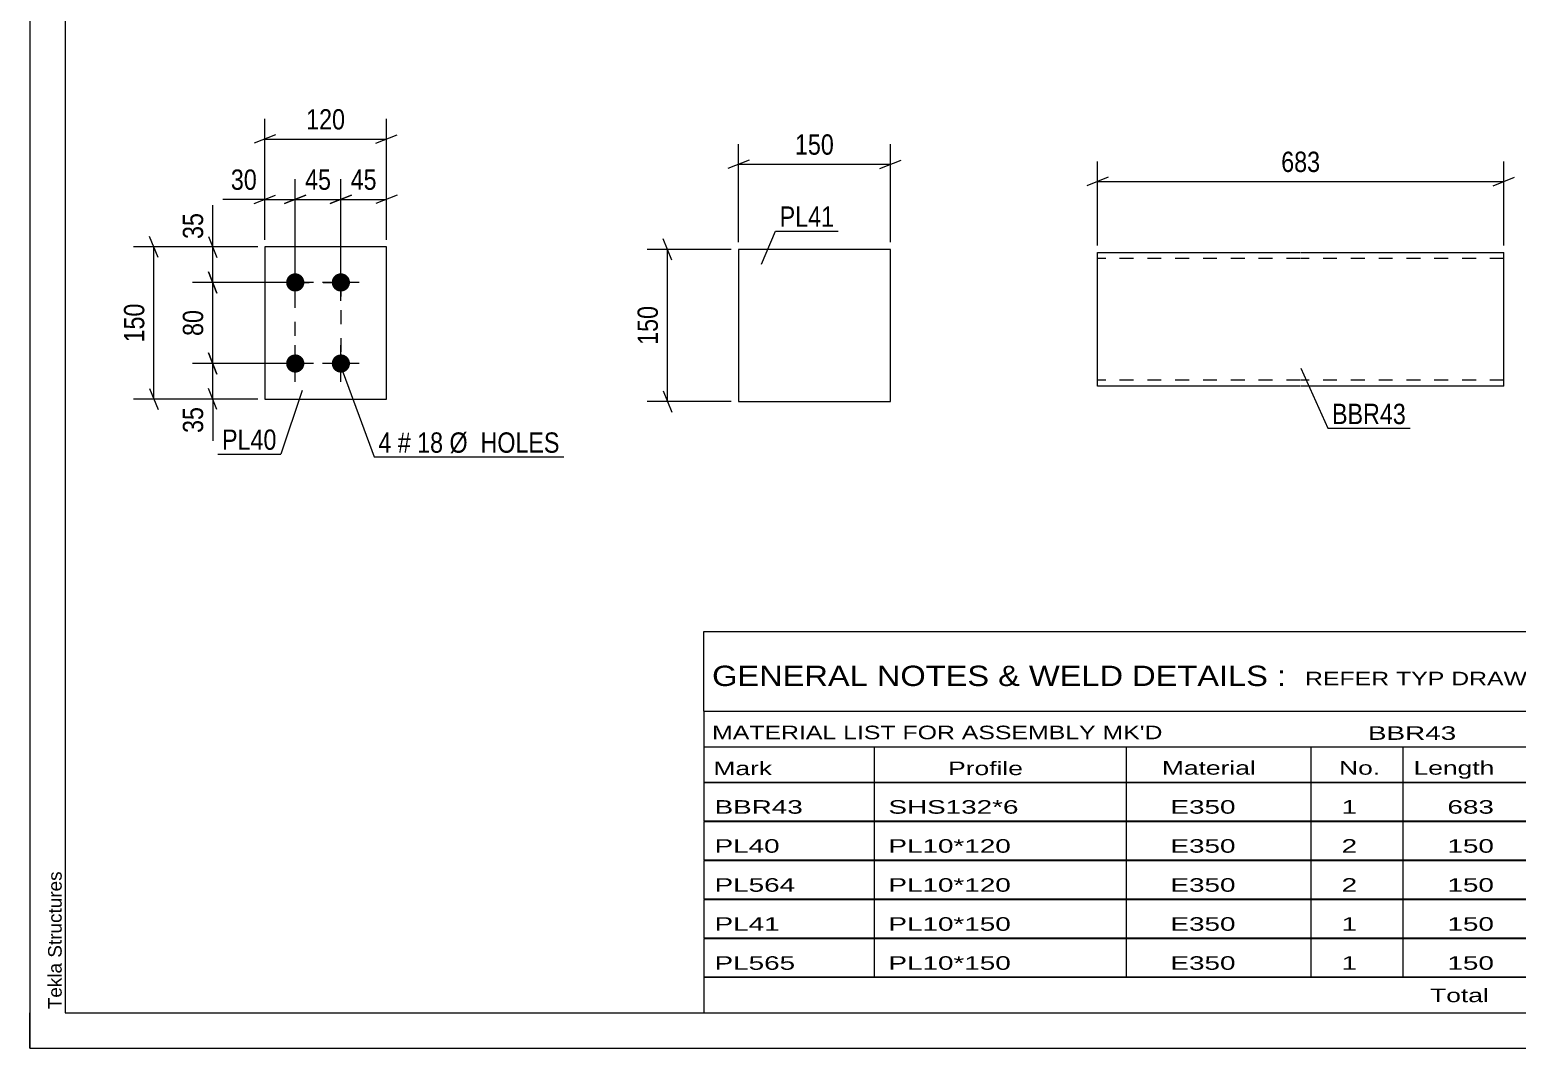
# Model space of a CAD drawing. Header units: millimetres. Extents: x 0 to 420, y 0 to 297.
# Drawn here: x 0 to 209.6, y 0 to 143.6 of the extents above; entities that cross this region are included whole.
import ezdxf

# ---------------------------------------------------------------- set-up
doc = ezdxf.new("R2010")
doc.units = ezdxf.units.MM
doc.linetypes.add('DXK_LINE_DOT2', pattern=[3.9198, 1.9599, -1.9599])
doc.styles.add('Arial', font='ARIAL.TTF', dxfattribs={"height": 0.2})
doc.styles.add('Arial Narrow', font='ARIALN.TTF', dxfattribs={"height": 0.2})

# ---------------------------------------------------------------- blocks, each defined once
blk = doc.blocks.new('Unknown-585636761-1129')
at = {"color": 5, "linetype": 'Continuous'}
for p, q in [((0, 297), (0, 0)), ((5, 292), (5, 5)), ((0, 0), (0, 5)), ((5, 5), (415, 5)), ((0, 0), (420, 0))]:
    blk.add_line(p, q, dxfattribs=at)
at = {"color": 174, "linetype": 'Continuous', "style": 'Arial'}
blk.add_text('Tekla Structures', height=1.9102, rotation=90, dxfattribs=at).set_placement((4.5, 5.5))
blk = doc.blocks.new('Part-585636761-1452 - 1436')
at = {"color": 2, "linetype": 'Continuous'}
for p, q in [((50.27, 112.94), (33.12, 112.94)), ((33.12, 112.94), (33.12, 91.51)), ((50.27, 91.51), (50.27, 112.94)), ((33.12, 91.51), (50.27, 91.51))]:
    blk.add_line(p, q, dxfattribs=at)
blk = doc.blocks.new('Bolt-585636761-1485 - 1436')
at = {"linetype": 'Continuous'}
for points in [[(37.41, 106.66, -1), (37.41, 109.23, -1)], [(43.84, 106.66, -1), (43.84, 109.23, -1)], [(37.41, 95.23, -1), (37.41, 97.8, -1)], [(43.84, 95.23, -1), (43.84, 97.8, -1)]]:
    blk.add_hatch(color=1, dxfattribs=at).paths.add_polyline_path(points)
at = {"color": 1, "linetype": 'Continuous'}
for p, q in [((37.41, 105.37), (37.41, 110.51)), ((43.84, 105.37), (43.84, 110.51)), ((39.98, 107.94), (34.84, 107.94)), ((46.41, 107.94), (41.27, 107.94)), ((37.41, 93.94), (37.41, 99.09)), ((43.84, 93.94), (43.84, 99.09)), ((39.98, 96.51), (34.84, 96.51)), ((46.41, 96.51), (41.27, 96.51))]:
    blk.add_line(p, q, dxfattribs=at)
blk = doc.blocks.new('Part-585636761-1411 - 1395')
at = {"color": 2, "linetype": 'Continuous'}
for p, q in [((121.29, 112.6), (99.86, 112.6)), ((99.86, 112.6), (99.86, 91.18)), ((121.29, 91.18), (121.29, 112.6)), ((99.86, 91.18), (121.29, 91.18))]:
    blk.add_line(p, q, dxfattribs=at)
blk = doc.blocks.new('Part-585636761-1373 - 1357')
at = {"color": 2, "linetype": 'Continuous'}
for p, q in [((150.47, 93.43), (150.47, 112.16)), ((150.47, 112.16), (179.05, 112.16)), ((179.15, 112.16), (207.72, 112.16)), ((207.72, 93.3), (207.72, 112.16)), ((150.47, 93.3), (150.47, 93.43)), ((179.05, 93.3), (150.47, 93.3)), ((207.72, 93.3), (179.15, 93.3))]:
    blk.add_line(p, q, dxfattribs=at)
at = {"color": 7, "linetype": 'DXK_LINE_DOT2'}
for p, q in [((179.05, 111.3), (150.47, 111.3)), ((207.72, 111.3), (179.15, 111.3)), ((150.47, 94.16), (150.47, 94.23)), ((179.05, 94.16), (150.47, 94.16)), ((207.72, 94.16), (179.15, 94.16)), ((207.72, 94.16), (207.72, 94.23))]:
    blk.add_line(p, q, dxfattribs=at)
blk = doc.blocks.new('Rectangle-585636761-1600 - 1436')
at = {"color": 1, "linetype": 'DXK_LINE_DOT2'}
blk.add_lwpolyline([(37.41, 107.94), (43.84, 107.94), (43.84, 96.51), (37.41, 96.51), (37.41, 107.94)], close=True, dxfattribs=at)
blk = doc.blocks.new('StraightDimension-585636761-1581 - 1436')
at = {"color": 7, "linetype": 'Continuous'}
for p, q in [((33.12, 113.94), (33.12, 131)), ((50.27, 113.94), (50.27, 131)), ((34.62, 128.75), (31.62, 127.55)), ((33.12, 128.15), (50.27, 128.15)), ((48.77, 127.55), (51.77, 128.75))]:
    blk.add_line(p, q, dxfattribs=at)
at = {"color": 0}
blk.add_wipeout([(45.04, 128.9), (45.04, 133.1), (38.35, 133.1), (38.35, 128.9)], dxfattribs=at)
at = {"color": 3, "style": 'Arial Narrow'}
blk.add_text('120', height=2.863, dxfattribs=at).set_placement((38.95, 129.5))
blk = doc.blocks.new('StraightDimension-585636761-1500 - 1436')
at = {"color": 7, "linetype": 'Continuous'}
for p, q in [((25.18, 109.44), (26.38, 106.44)), ((36.41, 107.94), (22.93, 107.94)), ((25.78, 96.51), (25.78, 107.94)), ((36.41, 96.51), (22.93, 96.51)), ((26.38, 95.01), (25.18, 98.01))]:
    blk.add_line(p, q, dxfattribs=at)
at = {"color": 0}
blk.add_wipeout([(25.03, 104.66), (20.83, 104.66), (20.83, 99.8), (25.03, 99.8)], dxfattribs=at)
at = {"color": 3, "style": 'Arial Narrow'}
blk.add_text('80', height=2.863, rotation=90.0002, dxfattribs=at).set_placement((24.43, 100.4))
blk = doc.blocks.new('StraightDimension-585636761-1487 - 1436')
at = {"color": 7, "linetype": 'Continuous'}
for p, q in [((36.41, 96.51), (22.93, 96.51)), ((25.18, 98.01), (26.38, 95.01)), ((25.78, 91.51), (25.78, 96.51)), ((26.38, 90.01), (25.18, 93.01)), ((32.12, 91.51), (22.93, 91.51))]:
    blk.add_line(p, q, dxfattribs=at)
at = {"color": 0}
blk.add_wipeout([(25.03, 90.99), (20.83, 90.99), (20.83, 86.13), (25.03, 86.13)], dxfattribs=at)
at = {"color": 7, "linetype": 'Continuous'}
blk.add_line((25.78, 91.51), (25.78, 85.61), dxfattribs=at)
blk.add_line((25.78, 91.51), (25.78, 85.61), dxfattribs=at)
at = {"color": 3, "style": 'Arial Narrow'}
blk.add_text('35', height=2.863, rotation=90.0002, dxfattribs=at).set_placement((24.43, 86.73))
blk = doc.blocks.new('StraightDimension-585636761-1510 - 1436')
at = {"color": 7, "linetype": 'Continuous'}
for p, q in [((25.18, 114.44), (26.38, 111.44)), ((32.12, 112.94), (22.93, 112.94)), ((25.78, 107.94), (25.78, 112.94)), ((26.38, 106.44), (25.18, 109.44)), ((36.41, 107.94), (22.93, 107.94))]:
    blk.add_line(p, q, dxfattribs=at)
at = {"color": 0}
blk.add_wipeout([(25.03, 118.32), (20.83, 118.32), (20.83, 113.47), (25.03, 113.47)], dxfattribs=at)
at = {"color": 7, "linetype": 'Continuous'}
blk.add_line((25.78, 112.94), (25.78, 118.85), dxfattribs=at)
blk.add_line((25.78, 112.94), (25.78, 118.85), dxfattribs=at)
at = {"color": 3, "style": 'Arial Narrow'}
blk.add_text('35', height=2.863, rotation=90.0002, dxfattribs=at).set_placement((24.43, 114.07))
blk = doc.blocks.new('StraightDimension-585636761-1541 - 1436')
at = {"color": 7, "linetype": 'Continuous'}
for p, q in [((43.84, 108.94), (43.84, 122.5)), ((50.27, 113.94), (50.27, 122.5)), ((42.34, 119.05), (45.34, 120.25)), ((43.84, 119.65), (50.27, 119.65)), ((51.77, 120.25), (48.77, 119.05))]:
    blk.add_line(p, q, dxfattribs=at)
at = {"color": 0}
blk.add_wipeout([(49.48, 120.4), (49.48, 124.6), (44.62, 124.6), (44.62, 120.4)], dxfattribs=at)
at = {"color": 3, "style": 'Arial Narrow'}
blk.add_text('45', height=2.863, dxfattribs=at).set_placement((45.22, 121))
blk = doc.blocks.new('StraightDimension-585636761-1524 - 1436')
at = {"color": 7, "linetype": 'Continuous'}
for p, q in [((18.09, 111.44), (16.89, 114.44)), ((32.12, 112.94), (14.64, 112.94)), ((17.49, 91.51), (17.49, 112.94)), ((16.89, 93.01), (18.09, 90.01)), ((32.12, 91.51), (14.64, 91.51))]:
    blk.add_line(p, q, dxfattribs=at)
at = {"color": 0}
blk.add_wipeout([(16.74, 105.57), (12.54, 105.57), (12.54, 98.89), (16.74, 98.89)], dxfattribs=at)
at = {"color": 3, "style": 'Arial Narrow'}
blk.add_text('150', height=2.863, rotation=90.0002, dxfattribs=at).set_placement((16.14, 99.49))
blk = doc.blocks.new('StraightDimension-585636761-1557 - 1436')
at = {"color": 7, "linetype": 'Continuous'}
for p, q in [((37.41, 108.94), (37.41, 122.5)), ((43.84, 108.94), (43.84, 122.5)), ((35.91, 119.05), (38.91, 120.25)), ((37.41, 119.65), (43.84, 119.65)), ((45.34, 120.25), (42.34, 119.05))]:
    blk.add_line(p, q, dxfattribs=at)
at = {"color": 0}
blk.add_wipeout([(43.05, 120.4), (43.05, 124.6), (38.2, 124.6), (38.2, 120.4)], dxfattribs=at)
at = {"color": 3, "style": 'Arial Narrow'}
blk.add_text('45', height=2.863, dxfattribs=at).set_placement((38.8, 121))
blk = doc.blocks.new('StraightDimension-585636761-1567 - 1436')
at = {"color": 7, "linetype": 'Continuous'}
for p, q in [((33.12, 113.94), (33.12, 122.5)), ((37.41, 108.94), (37.41, 122.5)), ((31.62, 119.05), (34.62, 120.25)), ((33.12, 119.65), (37.41, 119.65)), ((38.91, 120.25), (35.91, 119.05))]:
    blk.add_line(p, q, dxfattribs=at)
at = {"color": 0}
blk.add_wipeout([(32.6, 120.4), (32.6, 124.6), (27.74, 124.6), (27.74, 120.4)], dxfattribs=at)
at = {"color": 7, "linetype": 'Continuous'}
blk.add_line((33.12, 119.65), (27.22, 119.65), dxfattribs=at)
blk.add_line((33.12, 119.65), (27.22, 119.65), dxfattribs=at)
at = {"color": 3, "style": 'Arial Narrow'}
blk.add_text('30', height=2.863, dxfattribs=at).set_placement((28.34, 121))
blk = doc.blocks.new('StraightDimension-585636761-1413 - 1395')
at = {"color": 7, "linetype": 'Continuous'}
for p, q in [((99.86, 113.6), (99.86, 127.45)), ((121.29, 113.6), (121.29, 127.45)), ((101.36, 125.2), (98.36, 124)), ((99.86, 124.6), (121.29, 124.6)), ((119.79, 124), (122.79, 125.2))]:
    blk.add_line(p, q, dxfattribs=at)
at = {"color": 0}
blk.add_wipeout([(113.92, 125.35), (113.92, 129.55), (107.23, 129.55), (107.23, 125.35)], dxfattribs=at)
at = {"color": 3, "style": 'Arial Narrow'}
blk.add_text('150', height=2.863, dxfattribs=at).set_placement((107.83, 125.95))
blk = doc.blocks.new('StraightDimension-585636761-1425 - 1395')
at = {"color": 7, "linetype": 'Continuous'}
for p, q in [((90.46, 111.1), (89.26, 114.1)), ((98.86, 112.6), (87.01, 112.6)), ((89.86, 91.18), (89.86, 112.6)), ((89.26, 92.68), (90.46, 89.68)), ((98.86, 91.18), (87.01, 91.18))]:
    blk.add_line(p, q, dxfattribs=at)
at = {"color": 0}
blk.add_wipeout([(89.11, 105.23), (84.91, 105.23), (84.91, 98.55), (89.11, 98.55)], dxfattribs=at)
at = {"color": 3, "style": 'Arial Narrow'}
blk.add_text('150', height=2.863, rotation=90.0002, dxfattribs=at).set_placement((88.51, 99.15))
blk = doc.blocks.new('StraightDimension-585636761-1377 - 1357')
at = {"color": 7, "linetype": 'Continuous'}
for p, q in [((150.47, 113.16), (150.47, 125.01)), ((207.72, 113.16), (207.72, 125.01)), ((151.97, 122.76), (148.97, 121.56)), ((150.47, 122.16), (207.72, 122.16)), ((206.22, 121.56), (209.22, 122.76))]:
    blk.add_line(p, q, dxfattribs=at)
at = {"color": 0}
blk.add_wipeout([(182.44, 122.91), (182.44, 127.11), (175.75, 127.11), (175.75, 122.91)], dxfattribs=at)
at = {"color": 3, "style": 'Arial Narrow'}
blk.add_text('683', height=2.863, dxfattribs=at).set_placement((176.35, 123.51))
blk = doc.blocks.new('Unknown-585636761-3789')
at = {"color": 7, "linetype": 'Continuous'}
for p, q in [((95, 58.75), (255, 58.75)), ((95, 47.5), (95, 58.75)), ((255, 58.75), (255, 47.5)), ((95, 47.5), (255, 47.5)), ((95, 47.5), (95, 42.5)), ((255, 47.5), (255, 42.5)), ((95, 42.5), (255, 42.5)), ((95, 42.5), (95, 37.5)), ((119, 42.5), (119, 37.5)), ((154.5, 42.5), (154.5, 37.5)), ((180.5, 42.5), (180.5, 37.5)), ((193.5, 42.5), (193.5, 37.5)), ((211, 42.5), (211, 37.5)), ((233, 42.5), (233, 37.5)), ((255, 42.5), (255, 37.5)), ((95, 37.5), (255, 37.5)), ((95, 37.45), (95, 32.05)), ((95, 37.45), (255, 37.45)), ((119, 37.5), (119, 32)), ((154.5, 37.5), (154.5, 32)), ((180.5, 37.5), (180.5, 32)), ((193.5, 37.5), (193.5, 32)), ((211, 37.5), (211, 32)), ((233, 37.5), (233, 32)), ((255, 37.45), (255, 32.05)), ((95, 32.05), (255, 32.05)), ((95, 31.95), (95, 26.55)), ((95, 31.95), (255, 31.95)), ((119, 32), (119, 26.5)), ((154.5, 32), (154.5, 26.5)), ((180.5, 32), (180.5, 26.5)), ((193.5, 32), (193.5, 26.5)), ((211, 32), (211, 26.5)), ((233, 32), (233, 26.5)), ((255, 31.95), (255, 26.55)), ((95, 26.55), (255, 26.55)), ((95, 26.45), (95, 21.05)), ((95, 26.45), (255, 26.45)), ((119, 26.5), (119, 21)), ((154.5, 26.5), (154.5, 21)), ((180.5, 26.5), (180.5, 21)), ((193.5, 26.5), (193.5, 21)), ((211, 26.5), (211, 21)), ((233, 26.5), (233, 21)), ((255, 26.45), (255, 21.05)), ((95, 21.05), (255, 21.05)), ((119, 21), (119, 15.5)), ((154.5, 21), (154.5, 15.5)), ((180.5, 21), (180.5, 15.5)), ((193.5, 21), (193.5, 15.5)), ((211, 21), (211, 15.5)), ((233, 21), (233, 15.5)), ((95, 20.95), (95, 15.55)), ((95, 20.95), (255, 20.95)), ((255, 20.95), (255, 15.55)), ((95, 15.55), (255, 15.55)), ((95, 15.45), (95, 10.05)), ((95, 15.45), (255, 15.45)), ((119, 15.5), (119, 10)), ((154.5, 15.5), (154.5, 10)), ((180.5, 15.5), (180.5, 10)), ((193.5, 15.5), (193.5, 10)), ((211, 15.5), (211, 10)), ((233, 15.5), (233, 10)), ((255, 15.45), (255, 10.05)), ((95, 10.05), (255, 10.05)), ((95, 10), (255, 10)), ((95, 10), (95, 5)), ((211, 10), (211, 5)), ((233, 10), (233, 5)), ((255, 10), (255, 5)), ((95, 5), (255, 5))]:
    blk.add_line(p, q, dxfattribs=at)
at = {"color": 7, "style": 'Arial Narrow'}
for s, height, width, p in [('GENERAL NOTES & WELD DETAILS :', 2.8633, 1.4, (96.15, 51.06)), ('REFER TYP DRAWING TYP-01', 1.9089, 1.6, (179.7, 51.16)), ("MATERIAL LIST FOR ASSEMBLY MK'D", 1.9089, 1.6, (96.15, 43.56)), ('BBR43', 1.909, 1.794707, (188.57, 43.47)), ('1', 1.91, 1.794707, (217.08, 43.56)), ('No. Required', 1.9089, 1.6, (226.41, 43.56)), ('Mark', 1.909, 1.7, (96.34, 38.5)), ('Profile', 1.909, 1.7, (129.41, 38.5)), ('Material', 1.909, 1.7, (159.54, 38.56)), ('No.', 1.909, 1.7, (184.5, 38.56)), ('Length', 1.909, 1.7, (195, 38.56)), ('Area', 1.909, 1.7, (217.5, 38.56)), ('Weight', 1.909, 1.7, (237, 38.56))]:
    blk.add_text(s, height=height, dxfattribs=dict(at, width=width)).set_placement(p)
at = {"color": 7, "linetype": 'Continuous', "style": 'Arial Narrow'}
for s, height, width, p in [('BBR43', 1.909, 1.794707, (96.5, 33.06)), ('SHS132*6', 1.909, 1.794707, (121, 33.06)), ('E350', 1.909, 1.794707, (160.74, 33.06)), ('1', 1.91, 1.794707, (184.86, 33.06)), ('683', 1.909, 1.794707, (199.77, 33.06)), ('0.4', 1.909, 1.794707, (221.32, 33.06)), ('16.2', 1.909, 1.794707, (240.14, 33.06)), ('PL40', 1.909, 1.794707, (96.5, 27.56)), ('PL10*120', 1.909, 1.794707, (121, 27.56)), ('E350', 1.909, 1.794707, (160.74, 27.56)), ('2', 1.91, 1.794707, (184.86, 27.56)), ('150', 1.909, 1.794707, (199.77, 27.56)), ('0.0', 1.909, 1.794707, (221.32, 27.56)), ('2.8', 1.909, 1.794707, (242.33, 27.56)), ('PL564', 1.909, 1.794707, (96.5, 22.06)), ('PL10*120', 1.909, 1.794707, (121, 22.06)), ('E350', 1.909, 1.794707, (160.74, 22.06)), ('2', 1.91, 1.794707, (184.86, 22.06)), ('150', 1.909, 1.794707, (199.77, 22.06)), ('0.0', 1.909, 1.794707, (221.32, 22.06)), ('2.8', 1.909, 1.794707, (242.33, 22.06)), ('PL41', 1.909, 1.794707, (96.5, 16.56)), ('PL10*150', 1.909, 1.794707, (121, 16.56)), ('E350', 1.909, 1.794707, (160.74, 16.56)), ('1', 1.91, 1.794707, (184.86, 16.56)), ('150', 1.909, 1.794707, (199.77, 16.56)), ('0.1', 1.909, 1.794707, (221.32, 16.56)), ('1.8', 1.909, 1.794707, (242.33, 16.56)), ('PL565', 1.909, 1.794707, (96.5, 11.06)), ('PL10*150', 1.909, 1.794707, (121, 11.06)), ('E350', 1.909, 1.794707, (160.74, 11.06)), ('1', 1.91, 1.794707, (184.86, 11.06)), ('150', 1.909, 1.794707, (199.77, 11.06)), ('0.1', 1.909, 1.794707, (221.32, 11.06)), ('1.8', 1.909, 1.794707, (242.33, 11.06)), ('Total', 1.909, 1.7, (197.33, 6.5)), ('0.6', 1.909, 1.794707, (220.83, 6.5)), ('25.4', 1.909, 1.794707, (240.14, 6.5))]:
    blk.add_text(s, height=height, dxfattribs=dict(at, width=width)).set_placement(p)
blk = doc.blocks.new('Mark-585636761-1448 - 1436')
at = {"color": 0}
blk.add_wipeout([(34.77, 84.35), (34.77, 87.35), (27.1, 87.35), (27.1, 84.35)], dxfattribs=at)
blk.add_wipeout([(34.77, 84.35), (34.77, 87.35), (27.1, 87.35), (27.1, 84.35)], dxfattribs=at)
at = {"color": 30, "linetype": 'Continuous'}
for p in [(38.4, 92.71), (26.5, 83.75)]:
    blk.add_line(p, (35.37, 83.75), dxfattribs=at)
at = {"color": 3, "style": 'Arial Narrow'}
blk.add_text('PL40', height=2.863, dxfattribs=at).set_placement((27.1, 84.35))
blk = doc.blocks.new('Mark-585636761-1481 - 1436')
at = {"color": 0}
blk.add_wipeout([(50.96, 83.94), (50.96, 86.94), (49.13, 86.94), (49.13, 83.94)], dxfattribs=at)
blk.add_wipeout([(50.96, 83.94), (50.96, 86.94), (49.13, 86.94), (49.13, 83.94)], dxfattribs=at)
at = {"color": 7, "linetype": 'Continuous'}
blk.add_line((43.85, 96.08), (48.53, 83.34), dxfattribs=at)
at = {"color": 0}
blk.add_wipeout([(53.69, 83.94), (53.69, 86.94), (51.86, 86.94), (51.86, 83.94)], dxfattribs=at)
blk.add_wipeout([(53.69, 83.94), (53.69, 86.94), (51.86, 86.94), (51.86, 83.94)], dxfattribs=at)
at = {"color": 3, "style": 'Arial Narrow'}
blk.add_text('4', height=2.86, dxfattribs=at).set_placement((49.13, 83.94))
at = {"color": 0}
blk.add_wipeout([(58.25, 83.94), (58.25, 86.94), (54.59, 86.94), (54.59, 83.94)], dxfattribs=at)
blk.add_wipeout([(58.25, 83.94), (58.25, 86.94), (54.59, 86.94), (54.59, 83.94)], dxfattribs=at)
at = {"color": 3, "style": 'Arial Narrow'}
for s, height, p in [('#', 2.86, (51.86, 83.94)), ('18', 2.863, (54.59, 83.94))]:
    blk.add_text(s, height=height, dxfattribs=at).set_placement(p)
at = {"color": 0}
blk.add_wipeout([(74.67, 83.94), (74.67, 86.94), (59.15, 86.94), (59.15, 83.94)], dxfattribs=at)
blk.add_wipeout([(74.67, 83.94), (74.67, 86.94), (59.15, 86.94), (59.15, 83.94)], dxfattribs=at)
at = {"color": 7, "linetype": 'Continuous'}
blk.add_line((48.53, 83.34), (75.27, 83.34), dxfattribs=at)
at = {"color": 3, "style": 'Arial Narrow'}
blk.add_text('Ø  HOLES', height=2.863, dxfattribs=at).set_placement((59.15, 83.94))
blk = doc.blocks.new('Mark-585636761-1407 - 1395')
at = {"color": 0}
blk.add_wipeout([(113.34, 115.79), (113.34, 118.79), (105.67, 118.79), (105.67, 115.79)], dxfattribs=at)
blk.add_wipeout([(113.34, 115.79), (113.34, 118.79), (105.67, 118.79), (105.67, 115.79)], dxfattribs=at)
at = {"color": 30, "linetype": 'Continuous'}
for p, q in [((103.1, 110.51), (105.07, 115.19)), ((105.07, 115.19), (113.94, 115.19))]:
    blk.add_line(p, q, dxfattribs=at)
at = {"color": 3, "style": 'Arial Narrow'}
blk.add_text('PL41', height=2.863, dxfattribs=at).set_placement((105.67, 115.79))
blk = doc.blocks.new('Mark-585636761-1369 - 1357')
at = {"color": 0}
blk.add_wipeout([(193.92, 87.98), (193.92, 90.98), (183.51, 90.98), (183.51, 87.98)], dxfattribs=at)
blk.add_wipeout([(193.92, 87.98), (193.92, 90.98), (183.51, 90.98), (183.51, 87.98)], dxfattribs=at)
at = {"color": 30, "linetype": 'Continuous'}
for p, q in [((179.09, 95.87), (182.91, 87.38)), ((182.91, 87.38), (194.52, 87.38))]:
    blk.add_line(p, q, dxfattribs=at)
at = {"color": 3, "style": 'Arial Narrow'}
blk.add_text('BBR43', height=2.863, dxfattribs=at).set_placement((183.51, 87.98))

msp = doc.modelspace()

# ---------------------------------------------------------------- block references
for name in ['Unknown-585636761-1129', 'Part-585636761-1452 - 1436', 'Part-585636761-1411 - 1395', 'Part-585636761-1373 - 1357', 'Bolt-585636761-1485 - 1436', 'Rectangle-585636761-1600 - 1436', 'Unknown-585636761-3789']:
    msp.add_blockref(name, (0, 0))

# ---------------------------------------------------------------- next in the draw order: block references
for name in ['StraightDimension-585636761-1581 - 1436', 'StraightDimension-585636761-1413 - 1395', 'StraightDimension-585636761-1377 - 1357', 'StraightDimension-585636761-1500 - 1436', 'Mark-585636761-1481 - 1436', 'Mark-585636761-1369 - 1357']:
    msp.add_blockref(name, (0, 0))

# ---------------------------------------------------------------- next in the draw order: block references
for name in ['StraightDimension-585636761-1541 - 1436', 'StraightDimension-585636761-1510 - 1436', 'Mark-585636761-1407 - 1395', 'StraightDimension-585636761-1425 - 1395', 'StraightDimension-585636761-1487 - 1436']:
    msp.add_blockref(name, (0, 0))

# ---------------------------------------------------------------- next in the draw order: block references
for name in ['StraightDimension-585636761-1557 - 1436', 'StraightDimension-585636761-1524 - 1436']:
    msp.add_blockref(name, (0, 0))

# ---------------------------------------------------------------- next in the draw order: block references
for name in ['StraightDimension-585636761-1567 - 1436', 'Mark-585636761-1448 - 1436']:
    msp.add_blockref(name, (0, 0))

doc.saveas('drawing.dxf')
